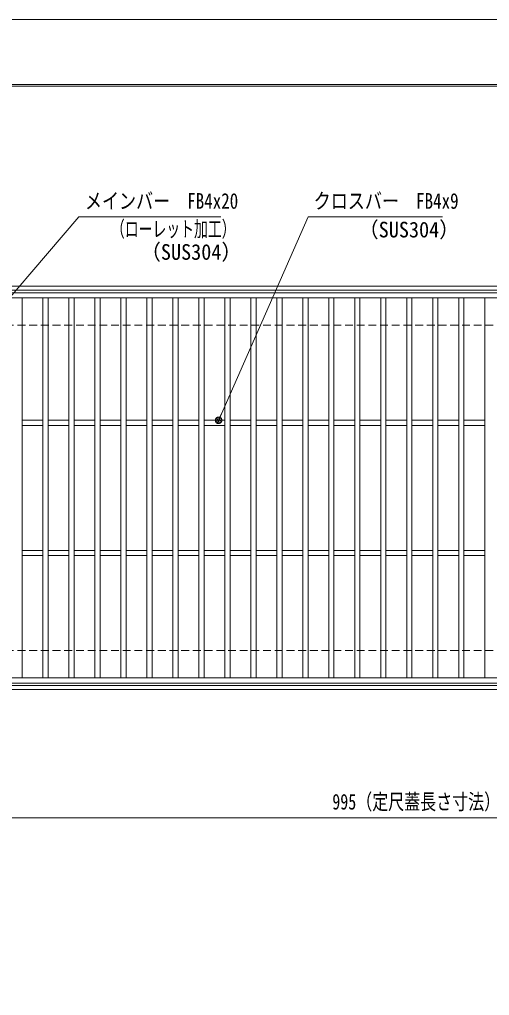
# Model space of a CAD drawing. Units: millimetres, scale not verified. Extents: x -1050 to 1050, y -742 to 742.
# Drawn here: x -593 to -231, y -8 to 742 of the extents above; entities that cross this region are included whole.
import ezdxf
from ezdxf.enums import TextEntityAlignment as Align

# ---------------------------------------------------------------- set-up
doc = ezdxf.new("R2010")
doc.units = ezdxf.units.MM
doc.header["$LTSCALE"] = 5
doc.linetypes.add('DASHED1', pattern=[1.8, 1.2, -0.6])
for name, color, linetype, lineweight in [('0-0_7-図\u3000枠', 4, 'Continuous', 9), ('0-1_寸法注釈', 2, 'Continuous', 9), ('0-2_0', 2, 'Continuous', 9), ('0-3_DEFPOINTS', 134, 'Continuous', 9), ('0-5_枠', 7, 'Continuous', 9), ('0-8_蓋', 5, 'Continuous', 9), ('0-A_溝開口', 4, 'DASHED1', 9)]:
    doc.layers.add(name, color=color, linetype=linetype, lineweight=lineweight)
doc.styles.add('ＭＳ ゴシック', font='')
doc.styles.get('ＭＳ ゴシック').set_extended_font_data('MS Gothic')

# ---------------------------------------------------------------- blocks, each defined once
blk = doc.blocks.new('_Dot')
at = {"layer": '0-2_0'}
for p, q in [((-2.5, 0), (-5, 0)), ((2.445, 0.5), (-2.445, 0.5)), ((1.997, 1.5), (-1.997, 1.5)), ((2.289, -0.995), (-2.289, -0.995)), ((1.499, -1.995), (-1.499, -1.995))]:
    blk.add_line(p, q, dxfattribs=at)
for points in [[(2.5, 0), (2.48, 0.313), (2.421, 0.622), (2.324, 0.92), (2.191, 1.204), (2.023, 1.469), (1.822, 1.711), (1.594, 1.926), (1.34, 2.111), (1.064, 2.262), (0.773, 2.378), (0.468, 2.456), (0.157, 2.495), (-0.157, 2.495), (-0.468, 2.456), (-0.773, 2.378), (-1.064, 2.262), (-1.34, 2.111), (-1.594, 1.926), (-1.822, 1.711), (-2.023, 1.469), (-2.191, 1.204), (-2.324, 0.92), (-2.421, 0.622), (-2.48, 0.313), (-2.5, 0), (0, 0)], [(-2.5, 0), (-2.48, -0.313), (-2.421, -0.622), (-2.324, -0.92), (-2.191, -1.204), (-2.023, -1.469), (-1.822, -1.711), (-1.594, -1.926), (-1.34, -2.111), (-1.064, -2.262), (-0.773, -2.378), (-0.468, -2.456), (-0.157, -2.495), (0.157, -2.495), (0.468, -2.456), (0.773, -2.378), (1.064, -2.262), (1.34, -2.111), (1.594, -1.926), (1.822, -1.711), (2.023, -1.469), (2.191, -1.204), (2.324, -0.92), (2.421, -0.622), (2.48, -0.313), (2.5, 0), (0, 0)]]:
    blk.add_lwpolyline(points, close=True, dxfattribs=at)

msp = doc.modelspace()

# ---------------------------------------------------------------- linework, layer by layer
at = {"layer": '0-0_7-図\u3000枠'}
msp.add_line((-973.75, 691.25), (998.75, 691.25), dxfattribs=at)
msp.add_lwpolyline([(-975, 692.5), (1000, 692.5), (1000, -692.5)], dxfattribs=at)
at = {"layer": '0-1_寸法注釈'}
msp.add_line((-785.45, 128.953), (199.55, 128.953), dxfattribs=at)
for points in [[(-438.147, 590.749), (-547.371, 590.749), (-630.295, 493.985)], [(-267.513, 590.749), (-370.72, 590.749), (-439.353, 435.388)]]:
    msp.add_lwpolyline(points, dxfattribs=at)
at = {"layer": '0-3_DEFPOINTS'}
msp.add_lwpolyline([(-1050, -742.5), (-1050, 742.5), (1050, 742.5), (1050, -742.5)], close=True, dxfattribs=at)
at = {"layer": '0-5_枠'}
for p, q in [((-795.45, 537.475), (409.55, 537.475)), ((-792.45, 534.475), (407.714, 534.475)), ((-795.45, 227.475), (409.55, 227.475)), ((-792.45, 230.475), (411.386, 230.475))]:
    msp.add_line(p, q, dxfattribs=at)
at = {"layer": '0-8_蓋'}
for p, q in [((204.55, 532.475), (-790.45, 532.475)), ((204.55, 528.475), (-790.45, 528.475)), ((-590.95, 528.475), (-590.95, 236.475)), ((-574.95, 528.475), (-574.95, 236.475)), ((-570.95, 528.475), (-570.95, 236.475)), ((-554.95, 528.475), (-554.95, 236.475)), ((-550.95, 528.475), (-550.95, 236.475)), ((-534.95, 528.475), (-534.95, 236.475)), ((-530.95, 528.475), (-530.95, 236.475)), ((-514.95, 528.475), (-514.95, 236.475)), ((-510.95, 528.475), (-510.95, 236.475)), ((-494.95, 528.475), (-494.95, 236.475)), ((-490.95, 528.475), (-490.95, 236.475)), ((-474.95, 528.475), (-474.95, 236.475)), ((-470.95, 528.475), (-470.95, 236.475)), ((-454.95, 528.475), (-454.95, 236.475)), ((-450.95, 528.475), (-450.95, 236.475)), ((-434.95, 528.475), (-434.95, 236.475)), ((-430.95, 528.475), (-430.95, 236.475)), ((-414.95, 528.475), (-414.95, 236.475)), ((-410.95, 528.475), (-410.95, 236.475)), ((-394.95, 528.475), (-394.95, 236.475)), ((-390.95, 528.475), (-390.95, 236.475)), ((-374.95, 528.475), (-374.95, 236.475)), ((-370.95, 528.475), (-370.95, 236.475)), ((-354.95, 528.475), (-354.95, 236.475)), ((-350.95, 528.475), (-350.95, 236.475)), ((-334.95, 528.475), (-334.95, 236.475)), ((-330.95, 528.475), (-330.95, 236.475)), ((-314.95, 528.475), (-314.95, 236.475)), ((-310.95, 528.475), (-310.95, 236.475)), ((-294.95, 528.475), (-294.95, 236.475)), ((-290.95, 528.475), (-290.95, 236.475)), ((-274.95, 528.475), (-274.95, 236.475)), ((-270.95, 528.475), (-270.95, 236.475)), ((-254.95, 528.475), (-254.95, 236.475)), ((-250.95, 528.475), (-250.95, 236.475)), ((-234.95, 528.475), (-234.95, 236.475)), ((-574.95, 434.475), (-590.95, 434.475)), ((-574.95, 430.475), (-590.95, 430.475)), ((-554.95, 434.475), (-570.95, 434.475)), ((-554.95, 430.475), (-570.95, 430.475)), ((-534.95, 434.475), (-550.95, 434.475)), ((-534.95, 430.475), (-550.95, 430.475)), ((-514.95, 434.475), (-530.95, 434.475)), ((-514.95, 430.475), (-530.95, 430.475)), ((-494.95, 434.475), (-510.95, 434.475)), ((-494.95, 430.475), (-510.95, 430.475)), ((-474.95, 434.475), (-490.95, 434.475)), ((-474.95, 430.475), (-490.95, 430.475)), ((-454.95, 434.475), (-470.95, 434.475)), ((-454.95, 430.475), (-470.95, 430.475)), ((-434.95, 434.475), (-450.95, 434.475)), ((-434.95, 430.475), (-450.95, 430.475)), ((-414.95, 434.475), (-430.95, 434.475)), ((-414.95, 430.475), (-430.95, 430.475)), ((-394.95, 434.475), (-410.95, 434.475)), ((-394.95, 430.475), (-410.95, 430.475)), ((-374.95, 434.475), (-390.95, 434.475)), ((-374.95, 430.475), (-390.95, 430.475)), ((-354.95, 434.475), (-370.95, 434.475)), ((-354.95, 430.475), (-370.95, 430.475)), ((-334.95, 434.475), (-350.95, 434.475)), ((-334.95, 430.475), (-350.95, 430.475)), ((-314.95, 434.475), (-330.95, 434.475)), ((-314.95, 430.475), (-330.95, 430.475)), ((-294.95, 434.475), (-310.95, 434.475)), ((-294.95, 430.475), (-310.95, 430.475)), ((-274.95, 434.475), (-290.95, 434.475)), ((-274.95, 430.475), (-290.95, 430.475)), ((-254.95, 434.475), (-270.95, 434.475)), ((-254.95, 430.475), (-270.95, 430.475)), ((-234.95, 434.475), (-250.95, 434.475)), ((-234.95, 430.475), (-250.95, 430.475)), ((-574.95, 334.475), (-590.95, 334.475)), ((-574.95, 330.475), (-590.95, 330.475)), ((-554.95, 334.475), (-570.95, 334.475)), ((-554.95, 330.475), (-570.95, 330.475)), ((-534.95, 334.475), (-550.95, 334.475)), ((-534.95, 330.475), (-550.95, 330.475)), ((-514.95, 334.475), (-530.95, 334.475)), ((-514.95, 330.475), (-530.95, 330.475)), ((-494.95, 334.475), (-510.95, 334.475)), ((-494.95, 330.475), (-510.95, 330.475)), ((-474.95, 334.475), (-490.95, 334.475)), ((-474.95, 330.475), (-490.95, 330.475)), ((-454.95, 334.475), (-470.95, 334.475)), ((-454.95, 330.475), (-470.95, 330.475)), ((-434.95, 334.475), (-450.95, 334.475)), ((-434.95, 330.475), (-450.95, 330.475)), ((-414.95, 334.475), (-430.95, 334.475)), ((-414.95, 330.475), (-430.95, 330.475)), ((-394.95, 334.475), (-410.95, 334.475)), ((-394.95, 330.475), (-410.95, 330.475)), ((-374.95, 334.475), (-390.95, 334.475)), ((-374.95, 330.475), (-390.95, 330.475)), ((-354.95, 334.475), (-370.95, 334.475)), ((-354.95, 330.475), (-370.95, 330.475)), ((-334.95, 334.475), (-350.95, 334.475)), ((-334.95, 330.475), (-350.95, 330.475)), ((-314.95, 334.475), (-330.95, 334.475)), ((-314.95, 330.475), (-330.95, 330.475)), ((-294.95, 334.475), (-310.95, 334.475)), ((-294.95, 330.475), (-310.95, 330.475)), ((-274.95, 334.475), (-290.95, 334.475)), ((-274.95, 330.475), (-290.95, 330.475)), ((-254.95, 334.475), (-270.95, 334.475)), ((-254.95, 330.475), (-270.95, 330.475)), ((-234.95, 334.475), (-250.95, 334.475)), ((-234.95, 330.475), (-250.95, 330.475)), ((-790.45, 236.475), (204.55, 236.475)), ((-790.45, 232.475), (204.55, 232.475))]:
    msp.add_line(p, q, dxfattribs=at)
at = {"layer": '0-A_溝開口'}
for p, q in [((-765.45, 507.475), (204.55, 507.475)), ((-765.45, 257.475), (204.55, 257.475))]:
    msp.add_line(p, q, dxfattribs=at)

# ---------------------------------------------------------------- block references
at = {"layer": '0-1_寸法注釈', "rotation": 245.85826}
msp.add_blockref('_Dot', (-439.762, 434.475), dxfattribs=at)

# ---------------------------------------------------------------- texts
at = {"layer": '0-1_寸法注釈', "color": 7, "style": 'ＭＳ ゴシック'}
for s, height, width, p in [('メインバー\u3000FB4x20', 12.02, 0.8, (-542.594, 593.436)), ('クロスバー\u3000FB4x9', 12.03, 0.8, (-366.554, 593.436)), ('（ローレット加工）', 12.02, 0.65, (-522.589, 571.881)), ('（SUS304）', 12.02, 0.95, (-332.156, 571.411)), ('（SUS304）', 12.02, 0.95, (-499.742, 554.216)), ('995（定尺蓋長さ寸法）', 12.03, 0.75, (-352.249, 131.64))]:
    msp.add_text(s, height=height, dxfattribs=dict(at, width=width)).set_placement(p, align=Align.BOTTOM_LEFT)

doc.saveas('drawing.dxf')
